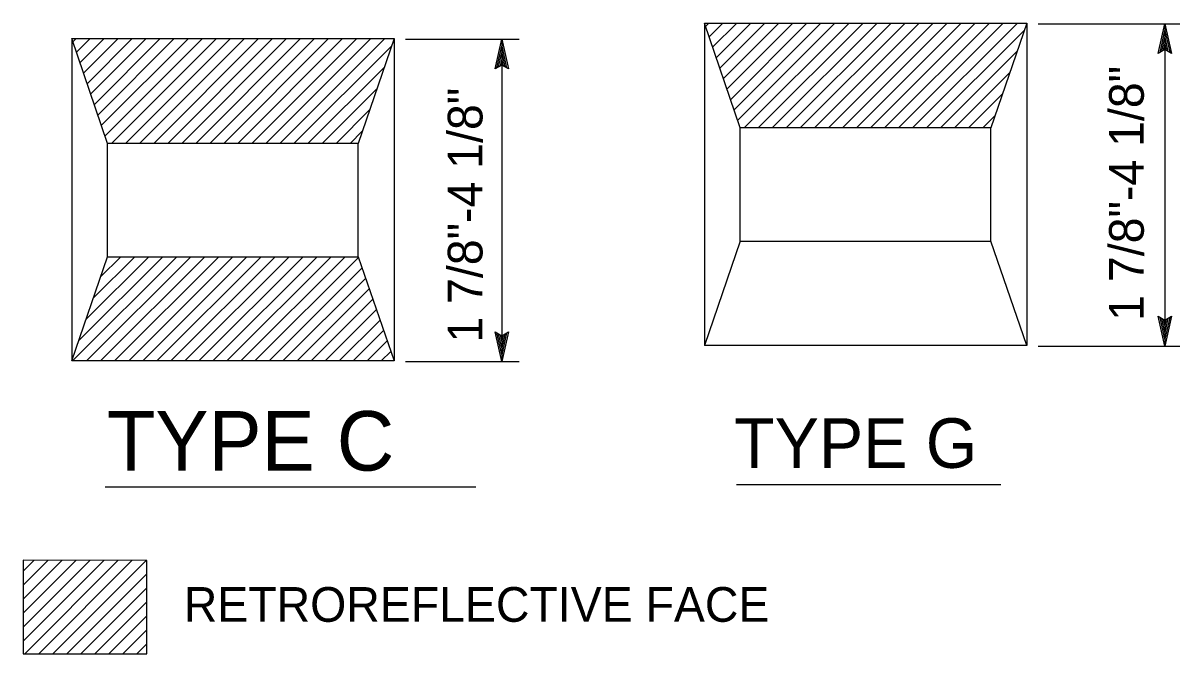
# Model space of a CAD drawing. Extents: x -893 to 867, y -474 to 712.
# Drawn here: x -242.8 to -9.6, y 263.4 to 390.6 of the extents above; entities that cross this region are included whole.
import ezdxf

# ---------------------------------------------------------------- set-up
doc = ezdxf.new("R2010")
doc.units = 0
for name, color, linetype in [('56 Stage 3 Anno', 7, 'Continuous'), ('57 Undefined', 7, 'Continuous'), ('60 Nongeo Data', 7, 'Continuous')]:
    doc.layers.add(name, color=color, linetype=linetype)

msp = doc.modelspace()

# ---------------------------------------------------------------- linework, layer by layer
at = {"layer": '56 Stage 3 Anno'}
for p, q in [((-38.17, 390.47), (-9.58, 390.47)), ((-13.94, 384.47), (-12.6, 390.47)), ((-12.6, 390.47), (-12.6, 325.47)), ((-12.6, 390.47), (-12.6, 390.47)), ((-12.6, 390.47), (-11.27, 384.47)), ((-165.72, 387.35), (-142.75, 387.35)), ((-147.63, 381.35), (-146.29, 387.35)), ((-146.29, 387.35), (-146.29, 322.35)), ((-146.29, 387.35), (-146.29, 387.35)), ((-146.29, 387.35), (-144.96, 381.35)), ((-13.58, 384.69), (-12.6, 389.09)), ((-13.22, 384.92), (-12.6, 387.71)), ((-12.6, 387.71), (-11.97, 384.88)), ((-12.59, 389.08), (-11.63, 384.71)), ((-147.28, 381.57), (-146.29, 385.97)), ((-146.29, 385.96), (-145.32, 381.59)), ((-12.6, 385.27), (-13.94, 384.47)), ((-12.88, 385.1), (-12.6, 386.33)), ((-12.6, 386.33), (-12.33, 385.12)), ((-11.27, 384.47), (-12.6, 385.27)), ((-146.92, 381.8), (-146.29, 384.59)), ((-146.57, 381.98), (-146.29, 383.21)), ((-146.29, 384.59), (-145.67, 381.76)), ((-146.29, 383.21), (-146.03, 382)), ((-13.94, 384.47), (-13.94, 384.47)), ((-11.27, 384.47), (-11.27, 384.47)), ((-146.29, 382.15), (-147.63, 381.35)), ((-147.63, 381.35), (-147.63, 381.35)), ((-144.96, 381.35), (-146.29, 382.15)), ((-144.96, 381.35), (-144.96, 381.35)), ((-12.6, 325.47), (-13.93, 331.47)), ((-13.93, 331.47), (-13.93, 331.47)), ((-13.93, 331.47), (-12.6, 330.67)), ((-12.6, 326.86), (-13.57, 331.24)), ((-12.6, 330.67), (-11.26, 331.47)), ((-11.26, 331.47), (-12.6, 325.47)), ((-11.61, 331.26), (-12.6, 326.85)), ((-11.26, 331.47), (-11.26, 331.47)), ((-12.6, 328.23), (-13.22, 331.06)), ((-12.59, 329.62), (-12.86, 330.83)), ((-11.97, 331.02), (-12.6, 328.23)), ((-12.32, 330.85), (-12.59, 329.62)), ((-146.29, 322.35), (-147.62, 328.35)), ((-147.62, 328.35), (-147.62, 328.35)), ((-147.62, 328.35), (-146.29, 327.55)), ((-146.29, 323.74), (-147.26, 328.12)), ((-146.29, 325.11), (-146.92, 327.94)), ((-146.29, 326.49), (-146.56, 327.7)), ((-146.29, 327.55), (-144.95, 328.35)), ((-144.95, 328.35), (-146.29, 322.35)), ((-145.31, 328.13), (-146.29, 323.73)), ((-145.67, 327.9), (-146.29, 325.11)), ((-146.01, 327.72), (-146.29, 326.49)), ((-144.95, 328.35), (-144.95, 328.35)), ((-38.17, 325.47), (-9.58, 325.47)), ((-12.6, 325.47), (-12.6, 325.47)), ((-165.72, 322.35), (-142.75, 322.35)), ((-146.29, 322.35), (-146.29, 322.35))]:
    msp.add_line(p, q, dxfattribs=at)
at = {"layer": '57 Undefined'}
for p, q in [((-226.26, 297.07), (-151.55, 297.07)), ((-98.97, 297.57), (-45.67, 297.57))]:
    msp.add_line(p, q, dxfattribs=at)
at = {"layer": '60 Nongeo Data'}
for p, q in [((-105.44, 390.6), (-105.44, 325.6)), ((-98.26, 369.46), (-105.44, 390.6)), ((-105.44, 390.6), (-40.44, 390.6)), ((-40.44, 390.6), (-47.71, 369.46)), ((-40.44, 390.6), (-40.44, 325.6)), ((-232.99, 387.48), (-232.99, 322.48)), ((-225.8, 366.34), (-232.99, 387.48)), ((-232.99, 387.48), (-167.99, 387.48)), ((-167.99, 387.48), (-175.26, 366.34)), ((-167.99, 387.48), (-167.99, 322.48)), ((-98.26, 346.62), (-98.26, 369.46)), ((-47.71, 369.46), (-98.26, 369.46)), ((-47.72, 346.63), (-47.72, 369.46)), ((-225.8, 343.5), (-225.8, 366.34)), ((-175.26, 366.34), (-225.8, 366.34)), ((-175.26, 343.5), (-175.26, 366.34)), ((-98.26, 346.62), (-105.44, 325.6)), ((-98.26, 346.62), (-47.71, 346.62)), ((-40.44, 325.6), (-47.71, 346.62)), ((-232.99, 322.48), (-225.8, 343.5)), ((-225.8, 343.5), (-175.26, 343.5)), ((-175.26, 343.5), (-167.99, 322.48)), ((-40.44, 325.6), (-105.44, 325.6)), ((-167.99, 322.48), (-232.99, 322.48))]:
    msp.add_line(p, q, dxfattribs=at)
for points in [[(-105.22, 389.94), (-104.56, 390.6)], [(-104.5, 387.83), (-101.73, 390.6)], [(-103.79, 385.72), (-98.91, 390.6)], [(-103.07, 383.61), (-96.08, 390.6)], [(-102.35, 381.5), (-93.25, 390.6)], [(-101.63, 379.38), (-90.42, 390.6)], [(-100.92, 377.27), (-87.59, 390.6)], [(-100.2, 375.16), (-84.76, 390.6)], [(-99.48, 373.05), (-81.94, 390.6)], [(-98.76, 370.94), (-79.11, 390.6)], [(-97.42, 369.46), (-76.28, 390.6)], [(-94.59, 369.46), (-73.45, 390.6)], [(-91.76, 369.46), (-70.62, 390.6)], [(-88.93, 369.46), (-67.79, 390.6)], [(-86.1, 369.46), (-64.97, 390.6)], [(-83.27, 369.46), (-62.14, 390.6)], [(-80.45, 369.46), (-59.31, 390.6)], [(-77.62, 369.46), (-56.48, 390.6)], [(-74.79, 369.46), (-53.65, 390.6)], [(-71.96, 369.46), (-50.82, 390.6)], [(-69.13, 369.46), (-47.99, 390.6)], [(-66.3, 369.46), (-45.17, 390.6)], [(-63.47, 369.46), (-42.34, 390.6)], [(-232.77, 386.82), (-232.11, 387.48)], [(-232.05, 384.71), (-229.28, 387.48)], [(-231.33, 382.6), (-226.45, 387.48)], [(-230.61, 380.48), (-223.62, 387.48)], [(-229.9, 378.37), (-220.79, 387.48)], [(-229.18, 376.26), (-217.97, 387.48)], [(-228.46, 374.15), (-215.14, 387.48)], [(-227.74, 372.04), (-212.31, 387.48)], [(-227.03, 369.93), (-209.48, 387.48)], [(-226.31, 367.82), (-206.65, 387.48)], [(-224.96, 366.34), (-203.82, 387.48)], [(-222.13, 366.34), (-200.99, 387.48)], [(-219.3, 366.34), (-198.17, 387.48)], [(-216.47, 366.34), (-195.34, 387.48)], [(-213.65, 366.34), (-192.51, 387.48)], [(-210.82, 366.34), (-189.68, 387.48)], [(-207.99, 366.34), (-186.85, 387.48)], [(-205.16, 366.34), (-184.02, 387.48)], [(-202.33, 366.34), (-181.2, 387.48)], [(-199.5, 366.34), (-178.37, 387.48)], [(-196.68, 366.34), (-175.54, 387.48)], [(-193.85, 366.34), (-172.71, 387.48)], [(-191.02, 366.34), (-169.88, 387.48)], [(-60.65, 369.46), (-40.93, 389.17)], [(-188.19, 366.34), (-168.48, 386.05)], [(-57.82, 369.46), (-42.42, 384.86)], [(-185.36, 366.34), (-169.96, 381.74)], [(-54.99, 369.46), (-43.9, 380.55)], [(-182.53, 366.34), (-171.44, 377.43)], [(-52.16, 369.46), (-45.38, 376.24)], [(-179.7, 366.34), (-172.93, 373.12)], [(-49.33, 369.46), (-46.86, 371.93)], [(-176.88, 366.34), (-174.41, 368.81)], [(-232.82, 322.48), (-211.8, 343.5)], [(-231.61, 326.52), (-214.63, 343.5)], [(-230.14, 330.82), (-217.46, 343.5)], [(-229.99, 322.48), (-208.97, 343.5)], [(-228.67, 335.11), (-220.28, 343.5)], [(-227.2, 339.41), (-223.11, 343.5)], [(-227.17, 322.48), (-206.14, 343.5)], [(-224.34, 322.48), (-203.31, 343.5)], [(-221.51, 322.48), (-200.49, 343.5)], [(-218.68, 322.48), (-197.66, 343.5)], [(-215.85, 322.48), (-194.83, 343.5)], [(-213.02, 322.48), (-192, 343.5)], [(-210.2, 322.48), (-189.17, 343.5)], [(-207.37, 322.48), (-186.34, 343.5)], [(-204.54, 322.48), (-183.51, 343.5)], [(-201.71, 322.48), (-180.69, 343.5)], [(-198.88, 322.48), (-177.86, 343.5)], [(-196.05, 322.48), (-175.2, 343.33)], [(-193.22, 322.48), (-174.47, 341.23)], [(-190.4, 322.48), (-173.75, 339.13)], [(-187.57, 322.48), (-173.02, 337.02)], [(-184.74, 322.48), (-172.29, 334.92)], [(-181.91, 322.48), (-171.57, 332.82)], [(-179.08, 322.48), (-170.84, 330.72)], [(-176.25, 322.48), (-170.11, 328.62)], [(-173.43, 322.48), (-169.39, 326.52)], [(-170.6, 322.48), (-168.66, 324.41)], [(-242.79, 265.95), (-226.47, 282.27)], [(-242.78, 268.78), (-229.29, 282.28)], [(-242.78, 271.62), (-232.11, 282.28)], [(-242.78, 274.45), (-234.94, 282.28)], [(-242.77, 277.28), (-237.76, 282.29)], [(-242.77, 280.11), (-240.59, 282.29)], [(-242.47, 263.44), (-223.64, 282.27)], [(-239.65, 263.43), (-220.82, 282.27)], [(-236.83, 263.43), (-217.99, 282.26)], [(-234, 263.42), (-217.86, 279.57)], [(-231.18, 263.42), (-217.86, 276.73)], [(-228.35, 263.42), (-217.86, 273.9)], [(-225.53, 263.41), (-217.87, 271.07)], [(-222.7, 263.41), (-217.87, 268.24)], [(-219.88, 263.41), (-217.88, 265.41)]]:
    msp.add_lwpolyline(points, dxfattribs=at)
msp.add_lwpolyline([(-242.77, 282.29), (-242.79, 263.44), (-217.88, 263.4), (-217.85, 282.26)], close=True, dxfattribs=at)

# ---------------------------------------------------------------- texts
at = {"layer": '57 Undefined'}
for p in [(-16.85, 330.58), (-150.18, 326.17)]:
    msp.add_text('1 7/8"-4 1/8"', height=7, rotation=90, dxfattribs=at).set_placement(p)
for s, height, p in [('TYPE C', 12, (-225.93, 300.36)), ('TYPE G', 10, (-99.44, 300.91)), ('RETROREFLECTIVE FACE', 7, (-210.4, 269.87))]:
    msp.add_text(s, height=height, dxfattribs=at).set_placement(p)

doc.saveas('drawing.dxf')
